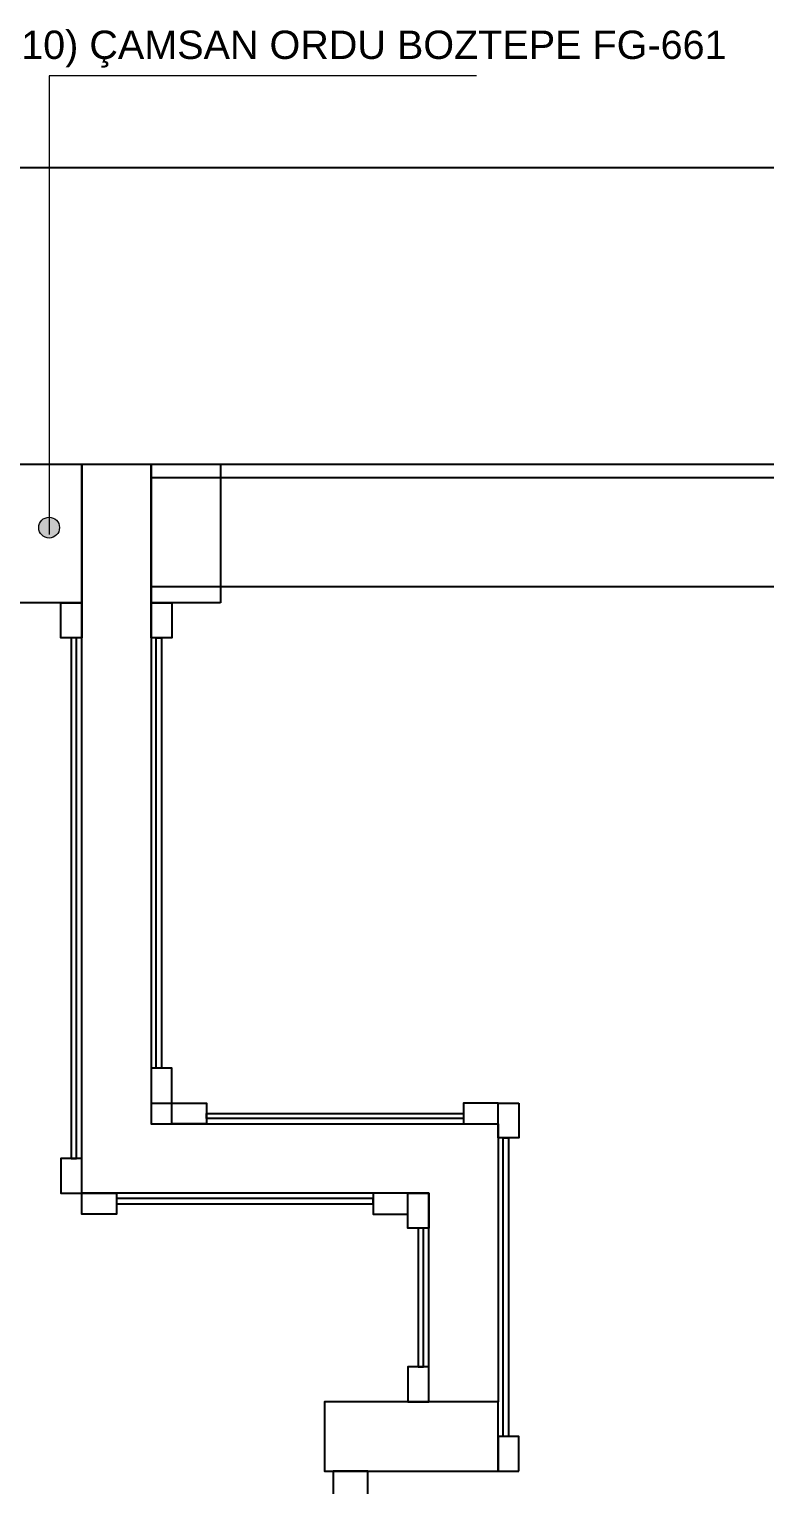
# Model space of a CAD drawing. Header units: millimetres. Extents: x 7687 to 15428, y -715 to 4028.
# Drawn here: x 8555.4 to 8661.4, y 944.1 to 1153.7 of the extents above; entities that cross this region are included whole.
import ezdxf

# ---------------------------------------------------------------- set-up
doc = ezdxf.new("R2010")
doc.units = ezdxf.units.MM
doc.linetypes.add('CONTINUA', pattern=[0])
doc.layers.add('0-MOBIL', color=3, linetype='CONTINUA')
doc.layers.add('FÜME CAM', color=122, linetype='Continuous')
doc.layers.add('yazı', color=7, linetype='Continuous', lineweight=20)
doc.styles.add('ROMANC', font='arial.ttf')

msp = doc.modelspace()

# ---------------------------------------------------------------- hatches: boundary and pattern name
at = {"layer": 'yazı'}
h = msp.add_hatch(color=256, dxfattribs=at)
h.dxf.hatch_style = 1
h.paths.add_polyline_path([(8559.76, 1081.97), (8556.76, 1081.97, 1)])
h.paths.add_polyline_path([(8558.26, 1083.47), (8558.26, 1081.97), (8559.76, 1081.97, 0.414214)])
h.paths.add_polyline_path([(8558.26, 1083.47, 0.414214), (8556.76, 1081.97), (8558.26, 1081.97)])

# ---------------------------------------------------------------- linework, layer by layer
at = {"color": 242, "true_color": 0xcd2027}
msp.add_lwpolyline([(10533.23, 1133.78), (8193.35, 1133.78), (8193.35, 1091.12), (9688.15, 1091.12)], dxfattribs=at)
at = {"layer": '0-MOBIL'}
for points in [[(8562.96, 1071.12), (8552.96, 1071.12), (8552.96, 1091.12), (8562.96, 1091.12)], [(8582.96, 1071.12), (8572.96, 1071.12), (8572.96, 1091.12), (8582.96, 1091.12)], [(8562.96, 1071.12), (8562.96, 1066.12), (8559.96, 1066.12), (8559.96, 1071.12)], [(8575.96, 1071.12), (8575.96, 1066.12), (8572.96, 1066.12), (8572.96, 1071.12)], [(8561.46, 991.12), (8562.21, 991.12), (8562.21, 1066.12), (8561.46, 1066.12)], [(8574.46, 1004.12), (8573.71, 1004.12), (8573.71, 1066.12), (8574.46, 1066.12)], [(8575.96, 999.12), (8575.96, 1004.12), (8572.96, 1004.12), (8572.96, 999.12)], [(8575.96, 999.12), (8580.96, 999.12), (8580.96, 996.12), (8575.96, 996.12)], [(8622.96, 999.12), (8617.96, 999.12), (8617.96, 996.12), (8622.96, 996.12)], [(8625.96, 999.12), (8625.96, 994.12), (8622.96, 994.12), (8622.96, 999.12)], [(8617.96, 997.62), (8617.96, 996.87), (8580.96, 996.87), (8580.96, 997.62)], [(8624.46, 951.12), (8623.71, 951.12), (8623.71, 994.12), (8624.46, 994.12)], [(8562.96, 986.12), (8562.96, 991.12), (8559.96, 991.12), (8559.96, 986.12)], [(8562.96, 986.12), (8567.96, 986.12), (8567.96, 983.12), (8562.96, 983.12)], [(8604.96, 984.62), (8604.96, 985.37), (8567.96, 985.37), (8567.96, 984.62)], [(8609.96, 986.12), (8604.96, 986.12), (8604.96, 983.12), (8609.96, 983.12)], [(8612.96, 986.12), (8612.96, 981.12), (8609.96, 981.12), (8609.96, 986.12)], [(8611.46, 961.12), (8612.21, 961.12), (8612.21, 981.12), (8611.46, 981.12)], [(8612.96, 956.12), (8612.96, 961.12), (8609.96, 961.12), (8609.96, 956.12)], [(8622.96, 946.12), (8622.96, 956.12), (8597.96, 956.12), (8597.96, 946.12)], [(8625.96, 946.12), (8625.96, 951.12), (8622.96, 951.12), (8622.96, 946.12)]]:
    msp.add_lwpolyline(points, close=True, dxfattribs=at)
at = {"layer": '0-MOBIL', "color": 40, "true_color": 0xf8d731}
msp.add_lwpolyline([(8572.96, 1091.12), (8572.96, 996.12), (8622.96, 996.12), (8622.96, 956.12), (8612.96, 956.12), (8612.96, 986.12), (8562.96, 986.12), (8562.96, 1091.12), (8572.96, 1091.12)], dxfattribs=at)
at = {"layer": '0-MOBIL', "color": 61, "true_color": 0xedee99}
msp.add_lwpolyline([(8599.21, 936.12), (8604.21, 936.12), (8604.21, 946.12), (8599.21, 946.12)], close=True, dxfattribs=at)
at = {"layer": 'FÜME CAM'}
msp.add_lwpolyline([(9688.15, 1091.12), (9688.15, 1089.12), (8572.96, 1089.12), (8572.96, 1091.12)], close=True, dxfattribs=at)
msp.add_lwpolyline([(8572.96, 1088.5), (8572.96, 1073.5), (9688.15, 1073.5), (9688.15, 1088.5)], dxfattribs=at)
at = {"layer": 'yazı'}
msp.add_lwpolyline([(8619.87, 1147.01), (8558.26, 1147.01), (8558.26, 1080.97)], dxfattribs=at)
msp.add_circle((8558.26, 1081.97), 1.5, dxfattribs=at)

# ---------------------------------------------------------------- texts
at = {"layer": 'yazı', "insert": (8655.89, 1153.53), "char_height": 4.08, "attachment_point": 3, "style": 'ROMANC'}
msp.add_mtext_dynamic_manual_height_columns('MDF LAM (20X10) ÇAMSAN ORDU BOZTEPE FG-661 ', width=252.8052, gutter_width=425, heights=[0], dxfattribs=at)

doc.saveas('drawing.dxf')
